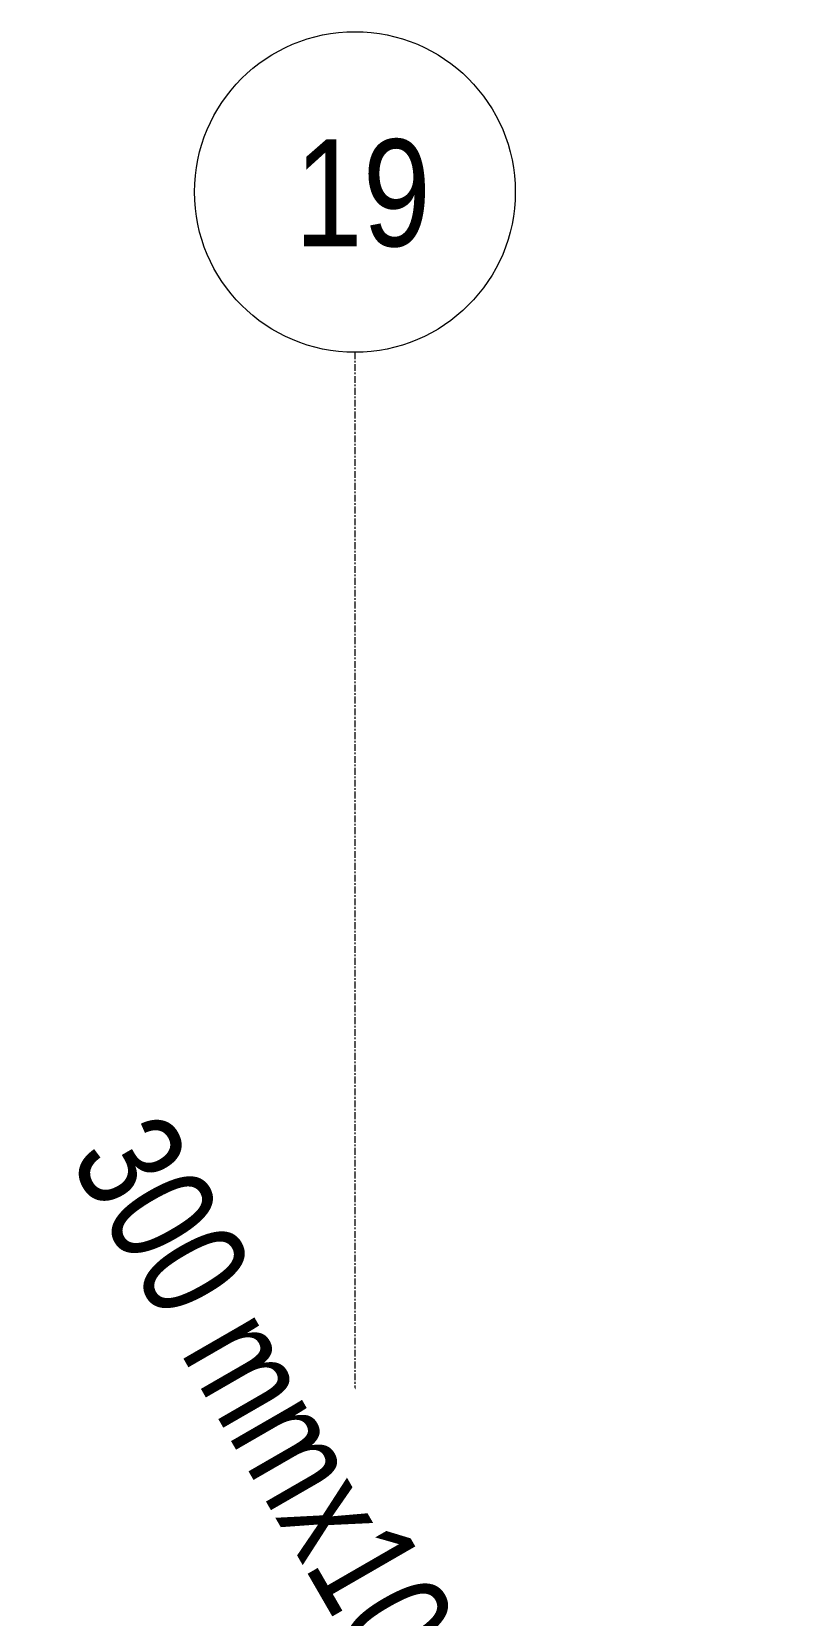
# Model space of a CAD drawing. Header units: centimetres. Extents: x -1906 to 5208, y -261 to 2955.
# Drawn here: x 3482.5 to 3626.7, y 2658.5 to 2954.9 of the extents above; entities that cross this region are included whole.
import ezdxf

# ---------------------------------------------------------------- set-up
doc = ezdxf.new("R2010")
doc.units = ezdxf.units.CM
doc.linetypes.add('Grid Line', pattern=[2.2225, 1.27, -0.3175, 0.3175, -0.3175])
for name, color, linetype, lineweight in [('E-CABL-TRAY-IDEN', 7, 'Continuous', 9), ('S-GRID', 7, 'Continuous', 9), ('S-GRID-IDEN', 7, 'Continuous', 9)]:
    doc.layers.add(name, color=color, linetype=linetype, lineweight=lineweight)
doc.styles.add('Century Gothic_1', font='GOTHIC.TTF', dxfattribs={"width": 0.8, "height": 20})
doc.styles.add('Saira Condensed_1', font='SairaCondensed-Regular.ttf', dxfattribs={"height": 20})

# ---------------------------------------------------------------- blocks, each defined once
blk = doc.blocks.new('Grid - 3mm-1647199-Planta Bodega almacenamiento insumos')
at = {"layer": 'S-GRID-IDEN', "color": 253, "true_color": 0xaaaaaa}
blk.add_circle((0, 0), 0.3, dxfattribs=at)

msp = doc.modelspace()

# ---------------------------------------------------------------- linework, layer by layer
at = {"layer": 'S-GRID', "color": 253, "linetype": 'Grid Line', "true_color": 0xaaaaaa}
msp.add_line((3543, 2894.87), (3543, 2644.87), dxfattribs=at)

# ---------------------------------------------------------------- block references
at = {"layer": 'S-GRID-IDEN', "color": 253, "true_color": 0xaaaaaa, "xscale": 99.99999999999993, "yscale": 99.99999999999993, "zscale": 99.99999999999993, "rotation": 180}
msp.add_blockref('Grid - 3mm-1647199-Planta Bodega almacenamiento insumos', (3543, 2924.87), dxfattribs=at)

# ---------------------------------------------------------------- texts
at = {"layer": 'S-GRID-IDEN', "color": 253, "true_color": 0xaaaaaa, "insert": (3531.72, 2934.72), "char_height": 20, "width": 26.4557, "attachment_point": 1, "style": 'Saira Condensed_1'}
msp.add_mtext('19', dxfattribs=at)

# ---------------------------------------------------------------- next in the draw order: texts
at = {"layer": 'E-CABL-TRAY-IDEN', "insert": (3506.67, 2753.87), "char_height": 20, "width": 226.3965, "attachment_point": 1, "rotation": 300, "style": 'Century Gothic_1', "bg_fill": 3, "box_fill_scale": 1.25, "bg_fill_color": 256, "bg_fill_true_color": 13158600, "bg_fill_transparency": 0}
msp.add_mtext('300 mmx100 mm', dxfattribs=at)

doc.saveas('drawing.dxf')
